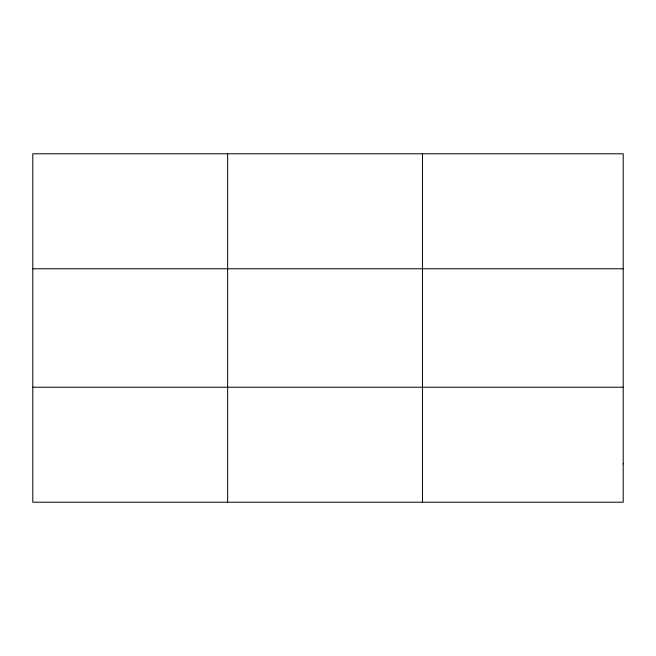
<?xml version="1.0" encoding="UTF-8"?>
<svg xmlns="http://www.w3.org/2000/svg" width="656" height="656" viewBox="0 0 656 656"><rect width="100%" height="100%" fill="white"/><g stroke="black" fill="none" stroke-linecap="round" stroke-linejoin="round"><path stroke-width="0.98" d="M227.632 502.209L227.632 153.791M422.464 502.209L422.464 153.791M32.8 268.771L623.2 268.771M32.8 387.229L623.2 387.229M623.2 463.882L623.2 502.209L32.8 502.209L32.8 153.791L623.2 153.791L623.2 463.882"/></g></svg>
